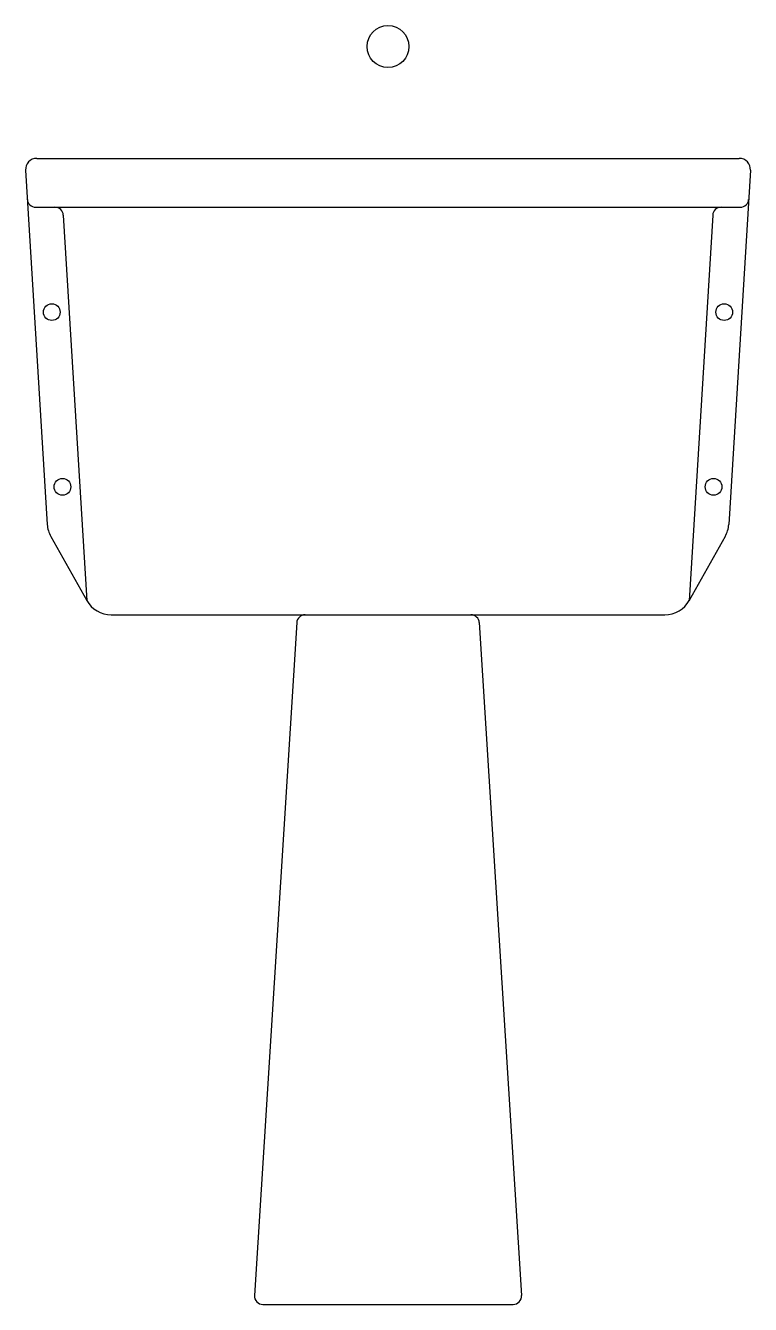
# Model space of a CAD drawing. Extents: x 1453 to 1972, y 1214 to 2129.
import ezdxf

# ---------------------------------------------------------------- set-up
doc = ezdxf.new("R2010")
doc.units = 0
doc.header["$LTSCALE"] = 50
doc.layers.add('FINA', color=6, linetype='CONTINUOUS')
doc.layers.add('GROSSA', color=3, linetype='CONTINUOUS')

msp = doc.modelspace()

# ---------------------------------------------------------------- linework, layer by layer
at = {"layer": 'FINA', "color": 0}
msp.add_circle((1712.31, 2113.58), 15, dxfattribs=at)
at = {"layer": 'GROSSA', "color": 0}
for p, q in [((1460.82, 2033.58), (1963.81, 2033.58)), ((1452.83, 2025.09), (1468.36, 1771.61)), ((1971.79, 2025.09), (1956.27, 1771.61)), ((1460.1, 1998.58), (1964.52, 1998.58)), ((1479.85, 1992.94), (1496.75, 1717.03)), ((1944.78, 1992.94), (1927.88, 1717.03)), ((1470.89, 1763.03), (1496.63, 1717.23)), ((1953.74, 1763.03), (1927.99, 1717.23)), ((1514.07, 1707.03), (1910.56, 1707.03)), ((1652.96, 1707.03), (1771.67, 1707.03)), ((1646.97, 1701.39), (1616.7, 1219.94)), ((1777.66, 1701.39), (1807.92, 1219.94)), ((1622.69, 1213.58), (1801.93, 1213.58))]:
    msp.add_line(p, q, dxfattribs=at)
for centre in [(1471.57, 1923.58), (1953.05, 1923.58), (1479.23, 1798.58), (1945.4, 1798.58)]:
    msp.add_circle(centre, 6, dxfattribs=at)
for centre, radius, start, end in [((1460.82, 2025.58), 8, 90, 183.50478), ((1963.81, 2025.58), 8, 356.49522, 90), ((1460.1, 2004.58), 6, 183.50478, 270), ((1964.52, 2004.58), 6, 270, 356.49522), ((1473.86, 1992.58), 6, 3.50478, 90), ((1950.76, 1992.58), 6, 90, 176.49522), ((1488.32, 1772.83), 20, 183.50478, 209.34397), ((1936.3, 1772.83), 20, 330.65603, 356.49522), ((1514.07, 1727.03), 20, 209.34397, 270), ((1910.56, 1727.03), 20, 270, 330.65603), ((1652.96, 1701.03), 6, 90, 176.50106), ((1771.67, 1701.03), 6, 3.49894, 90), ((1622.69, 1219.58), 6, 176.50106, 270), ((1801.93, 1219.58), 6, 270, 3.49894)]:
    msp.add_arc(centre, radius, start, end, dxfattribs=at)

doc.saveas('drawing.dxf')
